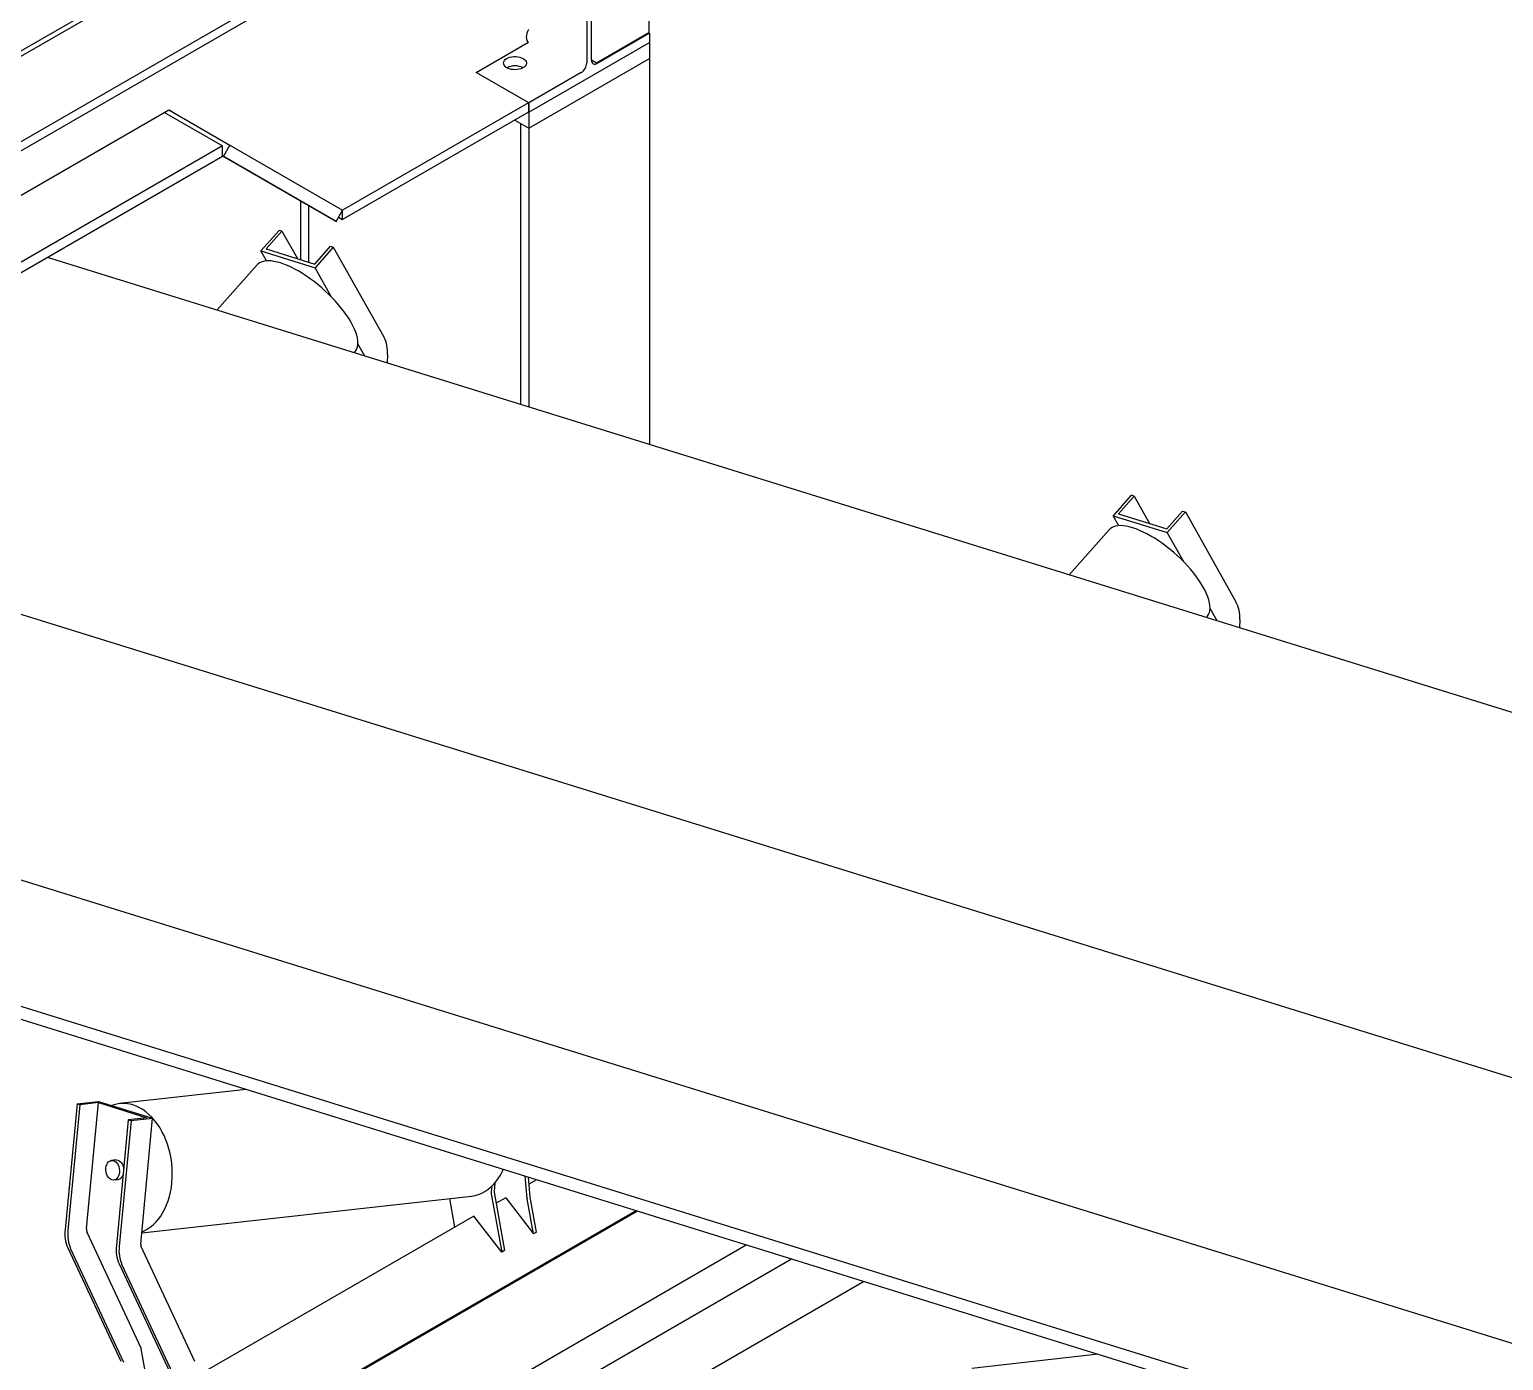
# Model space of a CAD drawing. Header units: millimetres. Extents: x 1293 to 41893, y 1011 to 26911.
# Drawn here: x 8302 to 9256, y 20135 to 20996 of the extents above; entities that cross this region are included whole.
import ezdxf

# ---------------------------------------------------------------- set-up
doc = ezdxf.new("R2010")
doc.units = ezdxf.units.MM
doc.header["$LTSCALE"] = 50
doc.layers.add('CAPA_1', color=7, linetype='Continuous')
doc.layers.add('STRUC', color=4, linetype='Continuous')
doc.dimstyles.new('SLDDIMSTYLE3', dxfattribs={"dimtxt": 0.18, "dimasz": 100, "dimexe": 0, "dimexo": 0.0625, "dimgap": 0, "dimtad": 0, "dimtih": 1, "dimtoh": 1, "dimdec": 0, "dimrnd": 1e-09, "dimzin": 0, "dimdsep": 46, "dimtxsty": 'Standard', "dimsah": 1, "dimcen": 0.09, "dimadec": 0, "dimazin": 0, "dimtfac": 100, "dimtdec": 0, "dimtofl": 0, "dimtmove": 0, "dimatfit": 3, "dimfxl": 1, "dimfrac": 2, "dimtolj": 1, "dimtzin": 0, "dimarcsym": 0})

msp = doc.modelspace()

# ---------------------------------------------------------------- linework, layer by layer
at = {"color": 7, "linetype": 'Continuous', "lineweight": 25}
for p, q in [((8463.8468865, 20865.9503981), (8452.0651068, 20852.680619)), ((8455.5021594, 20853.9322257), (8465.6698225, 20865.3840308)), ((8465.6698225, 20865.3840308), (8463.8468865, 20865.9503981)), ((8465.6698225, 20865.3840308), (8475.652651, 20847.6716766)), ((8452.0651068, 20852.680619), (8487.0654778, 20841.8063662)), ((8455.7206308, 20846.1946882), (8452.0651068, 20852.680619)), ((8455.5021594, 20853.9322257), (8486.8566583, 20844.1907076)), ((8486.8566583, 20844.1907076), (8497.0243215, 20855.6425126)), ((8498.8472575, 20855.0761453), (8487.0654778, 20841.8063662)), ((8497.0243215, 20855.6425126), (8498.8472575, 20855.0761453)), ((8498.8472575, 20855.0761453), (8531.557541, 20797.0388736)), ((9869.2288638, 20365.1680336), (8314.0345023, 20848.3508196)), ((8449.5900032, 20843.5811085), (8423.6009041, 20814.309673)), ((8497.802359, 20822.7561096), (8487.0654778, 20841.8063662)), ((8512.3437704, 20786.7381832), (8512.9028204, 20787.3678394)), ((8519.3247845, 20784.5692544), (8514.7816714, 20792.630019)), ((8533.9781103, 20785.5823276), (8533.7466477, 20780.0885309)), ((9704.8540907, 20180.0332756), (8048.0318887, 20694.7907794)), ((9015.0338307, 20694.7023215), (9003.252051, 20681.4325423)), ((9006.6891035, 20682.6841491), (9016.8567667, 20694.1359541)), ((9016.8567667, 20694.1359541), (9015.0338307, 20694.7023215)), ((9016.8567667, 20694.1359541), (9026.8395951, 20676.4236)), ((9003.252051, 20681.4325423), (9038.252422, 20670.5582895)), ((9006.9075749, 20674.9466115), (9003.252051, 20681.4325423)), ((9006.6891035, 20682.6841491), (9038.0436025, 20672.9426309)), ((9038.0436025, 20672.9426309), (9048.2112657, 20684.3944359)), ((9050.0342016, 20683.8280686), (9038.252422, 20670.5582895)), ((9048.2112657, 20684.3944359), (9050.0342016, 20683.8280686)), ((9050.0342016, 20683.8280686), (9082.7444851, 20625.7907969)), ((9000.7769474, 20672.3330318), (8974.7878483, 20643.0615963)), ((9048.9893032, 20651.5080329), (9038.252422, 20670.5582895)), ((9063.5307146, 20615.4901065), (9064.0897646, 20616.1197627)), ((9070.5117287, 20613.3211777), (9065.9686155, 20621.3819423)), ((9085.1650545, 20614.3342509), (9084.9335919, 20608.8404542)), ((9499.7489027, 20072.036581), (7879.5709858, 20575.4090848)), ((9317.7782986, 20046.8223985), (7839.5509406, 20506.0923334)), ((9316.9962063, 20038.5798127), (7835.3969259, 20498.897369)), ((8442.4260491, 20310.2997055), (8360.648673, 20301.1916769)), ((8333.1211162, 20301.0424907), (8325.3996144, 20219.6644462)), ((8334.9440522, 20300.4761234), (8327.2225504, 20219.0980788)), ((8333.1211162, 20301.0424907), (8347.0042208, 20302.5887339)), ((8334.9440522, 20300.4761234), (8333.1211162, 20301.0424907)), ((8346.9251565, 20301.8105296), (8334.9440522, 20300.4761234)), ((8339.2036547, 20220.4324851), (8346.9251565, 20301.8105296)), ((8346.9251565, 20301.8105296), (8378.2796555, 20292.0690114)), ((8347.0042208, 20302.5887339), (8382.0045918, 20291.714481)), ((8366.2985512, 20290.7346052), (8358.5770494, 20209.3565607)), ((8368.1214872, 20290.1682378), (8360.3999854, 20208.7901933)), ((8378.2796555, 20292.0690114), (8366.2985512, 20290.7346052)), ((8366.2985512, 20290.7346052), (8368.1214872, 20290.1682378)), ((8368.1214872, 20290.1682378), (8382.0045918, 20291.714481)), ((8374.28309, 20210.3364365), (8382.0045918, 20291.714481)), ((8358.2433569, 20264.7179579), (8355.5021196, 20264.4126501)), ((8356.9079013, 20251.7906939), (8359.6491386, 20252.0960017)), ((8624.285788, 20239.8979283), (8623.0095698, 20254.1942753)), ((8626.1909149, 20240.7211004), (8625.0446223, 20253.5620056)), ((8630.4140118, 20251.8937918), (8625.4493877, 20249.0277754)), ((8601.3268795, 20247.6796093), (8600.9891946, 20244.1206981)), ((8601.0359875, 20242.8149756), (8607.7864112, 20205.1535776)), ((8603.4187324, 20249.8923306), (8602.8911949, 20244.3325351)), ((8602.9068742, 20243.8950155), (8609.6572979, 20206.2336175)), ((8374.9719822, 20217.5967724), (8588.3701865, 20241.3641888)), ((8574.0393859, 20239.768083), (8577.3560413, 20221.2640774)), ((8610.4158134, 20240.3490776), (8604.186965, 20236.75324)), ((8610.4158134, 20240.3490776), (8628.3661648, 20217.0340165)), ((8628.3661648, 20217.0340165), (8624.3372831, 20239.5116154)), ((8630.2370515, 20218.1140564), (8626.2081698, 20240.5916553)), ((8694.7768531, 20231.8969234), (8402.1534279, 20062.9690158)), ((8589.8360598, 20228.4686388), (8411.1723631, 20125.3282821)), ((8695.7059057, 20231.6082764), (8424.9503974, 20075.3044485)), ((8607.7864112, 20205.1535776), (8589.8360598, 20228.4686388)), ((8374.5405628, 20143.057671), (8339.5862678, 20217.8513862)), ((8630.2370515, 20218.1140564), (8628.3661648, 20217.0340165)), ((8327.1548306, 20207.8237999), (8361.3993907, 20134.5487452)), ((8328.9777666, 20207.2574326), (8363.2223267, 20133.9823779)), ((8409.4020974, 20134.4315756), (8374.4478024, 20209.2252909)), ((8494.6870853, 20053.1242832), (8766.0210976, 20209.7620743)), ((8609.6572979, 20206.2336175), (8607.7864112, 20205.1535776)), ((8360.3322655, 20197.5159144), (8394.5768256, 20124.2408597)), ((8362.1552015, 20196.9495471), (8396.3997616, 20123.6744924)), ((8523.8540611, 20044.0624058), (8795.1880734, 20200.700197)), ((8570.5394212, 20029.5577478), (8841.8734335, 20186.1955389)), ((8380.9094343, 20107.8578651), (8374.6817562, 20142.6028047)), ((8993.6129933, 20139.0516288), (8911.8356172, 20129.9436002))]:
    msp.add_line(p, q, dxfattribs=at)
at = {"color": 7, "linetype": 'Continuous', "lineweight": 25, "flags": 128}
for points in [[(8464.6806834, 20844.8667501), (8462.5473537, 20845.4617582), (8460.5185967, 20845.8890654), (8458.6057581, 20846.1462818), (8456.8195352, 20846.231969), (8455.1699172, 20846.1456478), (8453.6661297, 20845.8878009), (8452.3165822, 20845.4598704), (8451.1288221, 20844.8642494), (8450.1094918, 20844.1042689), (8449.5900032, 20843.5811085)], [(8512.9028204, 20787.3678394), (8513.2285319, 20787.764769), (8513.8948749, 20788.8398228), (8514.3786345, 20790.0638285), (8514.6771053, 20791.4299408), (8514.788618, 20792.9305199), (8514.7125492, 20794.5571739), (8514.4493241, 20796.3008059), (8514.0004149, 20798.1516649), (8513.368332, 20800.0994), (8512.5566103, 20802.1331188), (8511.5697893, 20804.2414479), (8510.4133876, 20806.4125966), (8509.0938724, 20808.6344229), (8507.6186229, 20810.8945017), (8505.9958893, 20813.1801935), (8504.2347465, 20815.4787158), (8502.3450437, 20817.7772144), (8500.3373488, 20820.0628352), (8498.2228896, 20822.322796), (8496.013491, 20824.5444582), (8493.721509, 20826.7153973), (8491.3597611, 20828.8234727), (8488.9414553, 20830.856895), (8486.4801157, 20832.8042926), (8483.9895071, 20834.6547748), (8481.483558, 20836.397993), (8478.9762827, 20838.0241984), (8476.4817029, 20839.5242966), (8474.0137692, 20840.8898985), (8471.5862834, 20842.1133669), (8469.212821, 20843.1878599), (8466.9066553, 20844.1073684), (8464.6806834, 20844.8667501)], [(9015.8676275, 20673.6186734), (9013.7342978, 20674.2136816), (9011.7055408, 20674.6409887), (9009.7927022, 20674.8982051), (9008.0064793, 20674.9838923), (9006.3568614, 20674.8975711), (9004.8530738, 20674.6397242), (9003.5035264, 20674.2117938), (9002.3157663, 20673.6161728), (9001.296436, 20672.8561922), (9000.7769474, 20672.3330318)], [(9064.0897646, 20616.1197627), (9064.415476, 20616.5166923), (9065.0818191, 20617.5917462), (9065.5655787, 20618.8157518), (9065.8640494, 20620.1818641), (9065.9755622, 20621.6824432), (9065.8994934, 20623.3090972), (9065.6362683, 20625.0527292), (9065.1873591, 20626.9035882), (9064.5552762, 20628.8513233), (9063.7435545, 20630.8850421), (9062.7567334, 20632.9933712), (9061.6003318, 20635.1645199), (9060.2808166, 20637.3863463), (9058.805567, 20639.646425), (9057.1828334, 20641.9321168), (9055.4216907, 20644.2306391), (9053.5319879, 20646.5291378), (9051.5242929, 20648.8147585), (9049.4098337, 20651.0747193), (9047.2004352, 20653.2963815), (9044.9084531, 20655.4673206), (9042.5467053, 20657.575396), (9040.1283995, 20659.6088183), (9037.6670599, 20661.5562159), (9035.1764513, 20663.4066982), (9032.6705022, 20665.1499164), (9030.1632269, 20666.7761218), (9027.668647, 20668.2762199), (9025.2007134, 20669.6418218), (9022.7732276, 20670.8652902), (9020.3997652, 20671.9397832), (9018.0935995, 20672.8592917), (9015.8676275, 20673.6186734)], [(8375.0350852, 20218.2618241), (8376.5315409, 20218.8961075), (8378.5339796, 20219.9620324), (8380.4626021, 20221.2469361), (8382.3066227, 20222.7436329), (8384.0557289, 20224.4437527), (8385.7001391, 20226.3377877), (8387.2306569, 20228.4151456), (8388.6387232, 20230.6642091), (8389.9164635, 20233.0724005), (8391.0567321, 20235.6262521), (8392.0531521, 20238.3114819), (8392.9001512, 20241.1130729), (8393.5929927, 20244.0153576), (8394.1278018, 20247.002105), (8394.5015878, 20250.0566122), (8394.7122601, 20253.1617971), (8394.7586408, 20256.3002942), (8394.6404703, 20259.4545518), (8394.3584096, 20262.60693), (8393.914036, 20265.7397995), (8393.3098348, 20268.8356399), (8392.5491847, 20271.877138), (8391.6363397, 20274.8472847), (8390.5764047, 20277.7294695), (8389.3753074, 20280.5075741), (8388.0397648, 20283.1660623), (8386.5772458, 20285.6900668), (8384.9959293, 20288.0654722), (8383.3046588, 20290.2789943), (8381.5128925, 20292.3182543), (8379.6306507, 20294.1718477), (8377.6684596, 20295.8294085), (8375.6372927, 20297.2816669), (8373.5485089, 20298.5205014), (8371.4137898, 20299.5389839), (8369.2450734, 20300.3314185)], [(8355.6184413, 20251.9197327), (8354.7761828, 20252.3036996), (8353.9888334, 20252.9104794), (8353.2866505, 20253.7167537), (8352.6966185, 20254.6915381), (8352.241412, 20255.7973719), (8351.9385244, 20256.9917587), (8351.7995954, 20258.2287989), (8351.8299641, 20259.4609536), (8352.0284634, 20260.640872), (8352.387465, 20261.7232103), (8352.8931728, 20262.6663749), (8353.5261526, 20263.4341205), (8354.2620794, 20263.9969431), (8355.072672, 20264.3332138), (8355.9267797, 20264.4300098), (8356.7915797, 20264.2836114), (8357.6338381, 20263.8996445), (8358.4211875, 20263.2928647), (8359.1233705, 20262.4865903), (8359.7134025, 20261.511806), (8360.168609, 20260.4059722), (8360.4714966, 20259.2115853), (8360.6104255, 20257.9745452), (8360.5800568, 20256.7423904), (8360.3815576, 20255.5624721), (8360.022556, 20254.4801338), (8359.5168482, 20253.5369692), (8358.8838684, 20252.7692236), (8358.1479415, 20252.2064009), (8357.3373489, 20251.8701303), (8356.4832412, 20251.7733342), (8355.6184413, 20251.9197327)], [(8358.2433569, 20264.7179579), (8358.668017, 20264.7353176), (8359.5328169, 20264.5889191), (8360.3750754, 20264.2049522), (8361.1624248, 20263.5981725), (8361.8646077, 20262.7918981), (8362.4546397, 20261.8171138), (8362.9098462, 20260.7112799), (8363.2127338, 20259.5168931), (8363.2891874, 20259.0184775)], [(8588.3701865, 20241.3641888), (8588.5446339, 20241.3843867), (8590.6999944, 20241.7626668), (8592.81612, 20242.3740089), (8594.8811765, 20243.2149939), (8596.8836151, 20244.2809189), (8598.8122376, 20245.5658226), (8600.6562582, 20247.0625194), (8602.4053644, 20248.7626392), (8604.0497746, 20250.6566741), (8605.5802925, 20252.7340321), (8606.9883588, 20254.9830956), (8608.266099, 20257.3912869), (8608.8308354, 20258.5994613)]]:
    msp.add_lwpolyline(points, dxfattribs=at)
at = {"color": 7, "linetype": 'Continuous', "lineweight": 25}
for centre, radius, start, end in [((8512.409134, 20787.0091624), 21.6161189, 356.2152736464, 27.6450203875), ((9063.5960781, 20615.7610857), 21.6161189, 356.2152736464, 27.6450203875), ((8362.9489615, 20280.6952807), 20.6208374, 72.2221226737, 111.0671134717), ((8358.7862605, 20256.2877359), 4.2796255, 281.6319817687, 345.40266713), ((8605.8027804, 20243.639502), 4.8375777, 174.2913210326, 189.8135175915), ((8604.5041241, 20244.1712966), 1.6209685, 174.2913210329, 189.8135175917), ((8628.6841674, 20240.2876393), 4.4156106, 185.0633731723, 190.1220475024), ((8627.6647174, 20240.8516842), 1.4795763, 185.0633731704, 190.1220475037), ((8348.3027472, 20217.0091101), 23.0565457, 173.3867852951, 203.4770611952), ((8350.1256832, 20216.4427427), 23.0565457, 173.3867852951, 203.4770611952), ((8344.1962242, 20219.8536581), 5.0260114, 173.386785295, 203.4770611953), ((8381.4801822, 20206.7012245), 23.0565457, 173.3867852951, 203.4770611952), ((8383.3031182, 20206.1348572), 23.0565457, 173.3867852951, 203.4770611952), ((8376.4323576, 20210.0872554), 2.1636641, 173.386785295, 203.4770611955), ((8372.8662055, 20142.288593), 1.84254, 9.8187418653, 24.6706104048)]:
    msp.add_arc(centre, radius, start, end, dxfattribs=at)
at = {"layer": 'STRUC', "linetype": 'Continuous', "lineweight": 25}
for p, q in [((8682.592091, 21204.7653456), (7670.8439528, 20620.6955777)), ((8682.592091, 21201.3092179), (7670.8439528, 20617.23945)), ((7670.8439528, 20561.932419), (8682.592091, 21146.0021869)), ((8625.2231253, 21106.9066919), (7701.1778693, 20573.4667202)), ((8662.7931228, 21025.3196235), (8662.7931228, 20974.182096)), ((8665.9062783, 20975.9792824), (8665.9062783, 21027.1168099)), ((8703.0350411, 21027.8140224), (8703.0350411, 20993.667995)), ((8591.3376255, 20968.0137307), (8625.2231253, 20987.5754134)), ((8625.3155206, 20942.314936), (8703.3838805, 20987.3828409)), ((8703.0350411, 20993.667995), (8669.1495414, 20974.1063123)), ((8703.3838805, 20993.4666143), (8669.4983807, 20973.9049317)), ((8703.3838805, 20993.4666143), (8703.0350411, 20993.667995)), ((8703.3838805, 20993.4666143), (8703.3838805, 20727.383999)), ((8625.3155206, 20931.9448677), (8703.3838805, 20977.0127726)), ((8669.1495414, 20974.1063123), (8665.9062783, 20975.9792169)), ((8669.1495414, 20974.1063123), (8665.9062783, 20975.9786082)), ((8625.3155206, 20948.3987094), (8591.3376255, 20968.0137307)), ((8659.2010204, 20967.9603921), (8625.3155206, 20948.3987094)), ((8625.2231253, 20948.4520481), (8504.9225772, 20879.0040199)), ((8625.2231253, 20948.4520481), (8625.2231253, 20942.3682747)), ((8625.3155206, 20948.3987094), (8625.3155206, 20751.6390301)), ((7858.7787715, 20635.7213777), (8392.5746234, 20943.8751638)), ((8389.7461963, 20942.2423476), (8427.2237985, 20920.6069883)), ((8392.5742983, 20943.8749761), (8432.0522256, 20921.0848538)), ((8392.5746234, 20943.8751638), (8394.5746234, 20942.720213)), ((8625.2231253, 20942.3682747), (8504.9225772, 20872.9202465)), ((8625.3155206, 20942.314936), (8625.2231253, 20942.3682747)), ((8616.2414095, 20937.1832405), (8625.3155206, 20931.9448677)), ((8620.0471037, 20934.9862601), (8620.0471037, 20753.2758727)), ((8427.2237985, 20920.6069883), (7899.0848008, 20615.7188347)), ((8427.2237985, 20913.6936094), (8427.2237985, 20920.6069883)), ((8427.8188923, 20913.7525054), (8432.0522256, 20921.0848538)), ((8432.0522256, 20921.0848538), (8504.9225772, 20879.0040199)), ((8427.2237985, 20913.6936094), (7899.0848008, 20608.8054558)), ((8427.2237985, 20914.0960457), (8427.8188923, 20913.7525054)), ((8500.6892439, 20871.6716715), (8427.2237985, 20914.0823704)), ((8427.8188923, 20913.7525054), (8500.6892439, 20871.6716715)), ((8477.5603732, 20885.0236844), (8477.5603732, 20847.0789671)), ((8482.8287901, 20881.982292), (8482.8287901, 20845.4421245)), ((8500.6892439, 20871.6716715), (8504.9225772, 20879.0040199)), ((8502.2881547, 20874.4410663), (8504.9225772, 20872.9202465)), ((8504.9225772, 20872.9202465), (8504.9225772, 20879.0040199))]:
    msp.add_line(p, q, dxfattribs=at)
at = {"layer": 'STRUC', "linetype": 'Continuous', "lineweight": 25, "flags": 128}
msp.add_lwpolyline([(8621.6369154, 20977.1462079), (8622.4880981, 20976.5576332), (8623.1435538, 20975.8907783), (8623.5822159, 20975.1670766), (8623.7899852, 20974.4097882), (8623.760184, 20973.6432533), (8623.49377, 20972.8921087), (8622.999306, 20972.180497), (8622.2926845, 20971.5312898), (8621.396617, 20970.9653533), (8620.3399036, 20970.5008771), (8619.1565082, 20970.1527899), (8617.8844659, 20969.9322794), (8616.5646613, 20969.8464331), (8615.239514, 20969.8980102), (8613.9516153, 20970.0853528), (8612.7423593, 20970.4024397), (8611.6506125, 20970.8390794), (8610.7114646, 20971.381238), (8609.9551004, 20972.01149), (8609.4058303, 20972.7095786), (8609.0813082, 20973.4530667), (8608.9919645, 20974.218058), (8609.1406708, 20974.979965), (8609.5226475, 20975.7142993), (8610.1256176, 20976.397459), (8610.9302011, 20977.0074866), (8611.9105381, 20977.5247754), (8613.0351197, 20977.9326993), (8614.267801, 20978.2181473), (8615.5689625, 20978.3719448), (8616.8967839, 20978.3891487), (8618.2085878, 20978.269206), (8619.4622119, 20978.0159718), (8620.6173636, 20977.6375852), (8621.6369154, 20977.1462079)], dxfattribs=at)
at = {"layer": 'STRUC', "linetype": 'Continuous', "lineweight": 25}
for centre, radius, start, end in [((8668.096136, 20975.6240522), 2.2184827, 170.7859630096, 309.2032852356), ((8616.4010545, 20961.0118674), 11.3341191, 62.6630643802, 117.5378938925), ((8616.396803, 20961.0126766), 11.3338613, 62.4617075958, 117.3432870409), ((8654.994225, 20974.5369891), 7.8069684, 302.60547834, 357.3945215143)]:
    msp.add_arc(centre, radius, start, end, dxfattribs=at)
msp.add_ellipse((8628.8152278, 20993.7971173), major_axis=(3.5922484, 6.2216197), ratio=0.5773346305, start_param=1.5708369588, end_param=3.1416332856, dxfattribs=at)

# ---------------------------------------------------------------- leaders
at = {"layer": 'CAPA_1'}
msp.add_leader([(8162.5314571, 21359.9244131), (9509.3608002, 20937.071694)], dimstyle='SLDDIMSTYLE3', dxfattribs=at)

doc.saveas('drawing.dxf')
